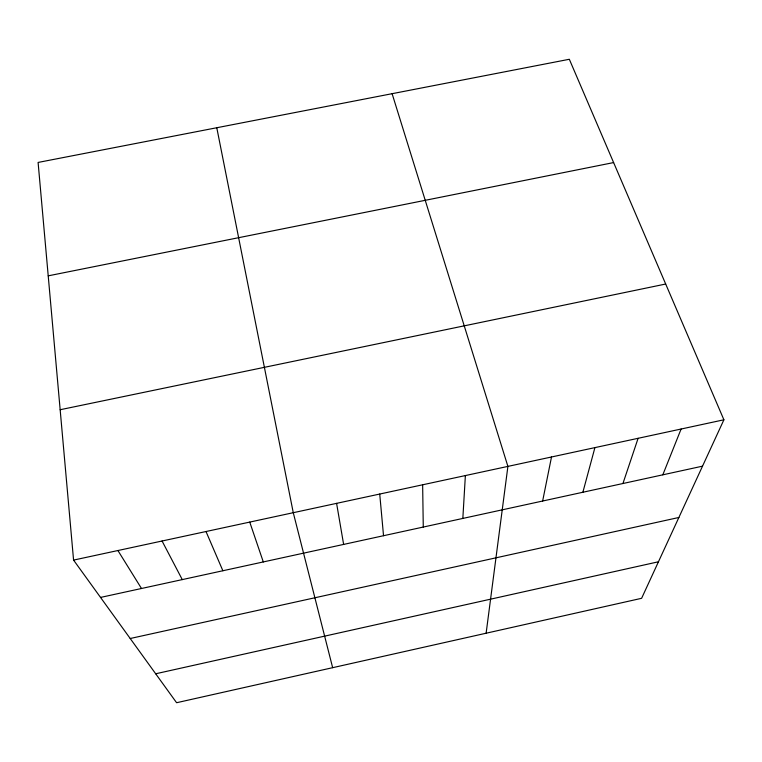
<?xml version="1.0" encoding="UTF-8"?>
<svg xmlns="http://www.w3.org/2000/svg" width="762" height="762" viewBox="0 0 762 762"><rect width="100%" height="100%" fill="white"/><g stroke="black" fill="none" stroke-linecap="round" stroke-linejoin="round"><path stroke-width="1.14" d="M462.839 518.427L465.372 475.574M486.127 633.212L507.902 466.401L392.106 93.688M542.639 501.025L551.507 456.99M582.873 492.252L594.912 447.627M622.935 483.518L638.108 438.302M662.816 474.821L681.104 429.025M723.9 419.795L641.614 598.303L176.594 702.726L73.571 560.099L38.1 162.439L569.328 59.274L723.9 419.795L73.571 560.099M155.686 673.779L658.454 561.775M130.207 638.508L678.866 517.484M100.527 597.427L702.526 466.163M60.16 409.727L665.683 284.026M48.216 275.844L613.61 162.573M117.919 550.535L141.494 588.493M162.068 541.01L182.27 579.606M206.007 531.524L222.875 570.748M249.745 522.094L263.3 561.937M332.651 667.683L293.275 512.702L216.779 127.74M336.594 503.358L343.633 544.42M379.724 494.052L383.534 535.724M422.643 484.794L423.272 527.056"/></g></svg>
